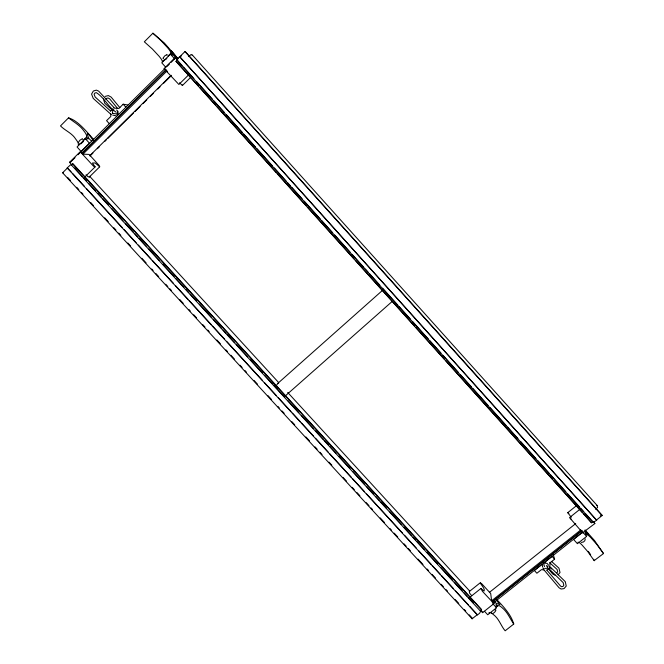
<?xml version="1.0" encoding="UTF-8"?>
<svg xmlns="http://www.w3.org/2000/svg" width="664" height="664" viewBox="0 0 664 664"><rect width="100%" height="100%" fill="white"/><g stroke="black" fill="none" stroke-linecap="round" stroke-linejoin="round"><path stroke-width="1" d="M112.415 113.22L112.847 110.249L113.835 109.867M117.271 114.847L117.296 111.95M167.046 55.17L167.062 54.531L164.697 55.917L162.921 58.307L163.419 58.49M83.133 140.403L86.569 136.992L86.594 135.821A11.437 2.407 44.6 0 0 83.93 130.999C80.087 125.297 73.87 122.168 68.807 118.018C77.929 120.483 87.025 132.285 93.649 139.374M549.742 567.654L550.058 562.79L554.606 559.179L553.17 554.299M542.48 566.94L542.679 564.881L542.123 564.267L534.337 570.451L536.877 573.239L541.409 569.654L543.99 569.903M576.319 505.81L567.77 512.658L571.272 517.298M579.788 509.396L569.538 517.588L582.66 532.76L594.853 523.564L593.732 521.763M192.153 55.286L191.166 54.465L188.609 56.581M582.975 532.993L582.76 532.213M177.213 58.299C168.955 46.38 168.922 50.256 175.719 57.735M110.739 111.029L112.399 109.02M78.377 142.378L79.929 140.22L82.427 138.685L82.56 139.158M480.346 610.482L482.62 612.656L494.074 603.468L491.476 599.692L490.704 593.558L481.541 583.54C477.242 580.867 485.965 588.736 484.056 591.06L480.894 588.478L469.597 597.517M480.379 582.668L469.232 591.599L469.705 593.317L471.681 595.625M176.217 57.959L175.338 57.403L176.109 58.573M175.338 57.403L164.157 68.492L164.373 69.031L178.882 84.461L188.667 74.833M482.62 612.656L482.653 611.702M105.958 99.459L106.68 98.33L108.016 97.957L109.684 98.861L117.453 108.29M383.037 289.902L277.992 383.219L275.709 386.489L276.822 388.481M85.365 138.718L89.499 143.241L81.182 151.483L80.468 151.475L80.568 152.114L93.665 166.34L95.126 166.88L92.42 163.029L95.093 162.937L99.716 166.788L98.928 165.187L89.084 154.422L83.623 154.197L77.057 146.976L85.365 138.718L88.279 138.876L86.569 136.992M179.487 82.792L182.426 85.49L182.268 84.992M556.897 572.741L557.702 571.77L557.071 569.405L549.634 562.674M558.158 574.783L560.026 572.526L558.955 568.168L551.659 561.561M86.046 174.765L87.839 176.591L89.325 176.973M80.859 143.831L83.506 141.424M165.577 59.677L166.847 58.299M79.697 143.822L78.319 145.184L78.377 143.988A11.412 2.515 44.4 0 0 75.754 139.141C72.11 133.115 64.989 130.567 60.499 125.911L68.724 117.652M164.506 59.544L162.356 61.677L162.14 60.731A11.653 1.403 46.3 0 0 159.045 56.191L152.463 49.103L144.337 41.807L152.919 33.2L164.381 43.044L178.043 58.673M168.092 55.983L170.955 53.137L170.714 52.215A11.678 1.278 46.5 0 0 167.569 47.7L160.987 40.587L152.919 33.2M170.955 53.137L172.698 55.062L170.44 54.191L161.767 62.806L165.95 67.446M127.878 104.995L123.164 104.198L118.897 108.431L113.702 108.091M71.878 164.946L70.409 163.336A1.784 0.423 44.3 0 1 69.811 162.041L80.468 151.475M171.013 62.424L174.632 58.839L170.44 54.191M70.641 162.033L75.057 157.65M78.003 154.729L164.904 68.591M167.112 66.4L169.32 64.209M174.474 59.096L175.952 57.635L178.583 58.648M81.979 152.936L165.942 69.737M67.23 167.926L70.06 165.261L72.99 163.776L481.607 609.569L479.591 613.245L477.383 615.005L67.23 167.926L71.031 171.735M179.529 56.672L176.707 59.901L593.159 522.468L596.67 520.261L179.737 56.755L596.67 520.261M82.021 153.434L166.199 70.044M469.647 606.249L477.35 614.648L472.121 618.798L62.615 172.789L67.529 167.917M179.737 56.755L184.949 51.593L185.472 51.809L601.75 514.866L602.082 515.579L596.546 519.97M585.216 513.272L592.852 521.746L591.524 522.8L175.993 61.337L177.246 60.1L182.102 65.495M179.869 57.361L181.272 55.967M82.9 154.222L166.938 71.006M90.105 155.376L171.154 75.281M89.997 156.007L92.943 153.093M97.367 148.719L99.583 146.536M104.738 141.44L106.215 139.98M107.692 138.527L133.489 113.029M134.966 111.577L140.129 106.472M143.075 103.559L146.761 99.915M150.446 96.28L153.401 93.367M157.825 88.993L160.032 86.81M163.718 83.166L171.088 75.879M84.453 177.379L95.126 166.88M89.175 177.147L99.716 166.788M182.426 85.49L190.518 77.53M285.553 395.694L392.266 301.381M489.36 592.429L575.705 523.597M595.591 509.246L597.617 507.454L597.119 505.445L192.245 54.913M491.974 600.53L580.394 530.245M492.705 601.352L581.141 531.084M600.264 516.044L601.75 514.866M492.223 602.057L582.212 530.569M493.983 602.456L582.361 532.279M496.033 607.17L498.465 605.626A10.915 2.341 52.3 0 1 502.316 607.909C507.528 612.183 509.985 618.591 513.637 623.894C511.562 615.329 503.37 606.456 497.037 599.841M497.618 605.917L496.033 604.182L496.523 607.784L487.716 614.764L484.537 611.295M586.586 536.412L577.414 543.683L573.555 539.409L582.726 532.13L586.586 536.412L585.357 533.316L587.532 535.043A11.147 1.311 50.5 0 1 590.96 537.765L596.911 544.58L603.501 553.544L594.155 560.64L587.872 551.709L581.93 544.903A11.122 1.419 50.7 0 0 578.46 542.231L577.863 542.314M549.452 568.193L546.58 570.16M488.887 612.839L489.758 612.523A10.898 2.44 52.4 0 1 493.642 614.764C499.12 618.848 501.046 626.077 505.155 630.8L513.919 623.919M105.12 96.404L108.373 95.583L111.17 97.11L119.893 107.684M494.746 609.892L495.717 609.776L495.817 610.54L494.995 611.843L493.634 613.071L492.381 613.636L491.816 613.287M62.615 172.789L63.362 172.756M69.811 162.041L70.641 162.132M596.679 505.42L597.119 505.445M543.111 562.449L544.953 562.591M544.696 568.425L547.576 568.268L548.29 564.757L547.011 563.338L544.804 563.188L544.248 562.582L552.066 556.374L554.606 559.179M112.797 113.378L118.051 114.166M284.126 396.209L284.781 396.375M277.992 383.219L278.648 383.402M581.282 542.43L583.407 541.998L584.793 540.753L585.266 538.836M164.157 68.492L165.054 69.014M175.993 61.337L198.519 86.121M116.648 109.992L118.034 111.51L117.984 113.818L118.582 114.474M542.944 568.002L543.758 568.351M91.557 141.166L88.851 138.386C84.345 128.193 90.835 136.95 93.35 140.727M493.966 603.651L482.371 591.267L480.894 588.478M555.287 575.364L552.639 573.92L548.356 568.699M115.959 112.1C108.29 106.954 104.132 97.525 96.321 92.636L94.877 93.068L94.105 94.271L95.135 96.961L110.672 111.112M112.697 115.096L115.992 115.793L116.59 116.449M567.77 512.658L568.849 513.629M167.552 71.695L165.975 70.193M594.853 523.564L592.661 521.281M584.951 532.37L588.437 534.628L585.009 530.42M111.295 114.648L93.226 98.388L91.574 94.089L93.358 91.018L96.33 90.13L98.587 91.084L114.034 107.609M112.324 110.124L104.754 103.219L103.443 99.019M550.547 567.239L565.28 581.672L566.251 586.046L564.026 588.619L561.097 589.034L559.063 587.773L543.111 568.841M549.028 568.832L563.213 582.66L563.827 585.424L562.947 586.486L561.553 586.686L560.582 586.088L547.119 570.467M581.896 531.175L580.411 529.581M72.559 163.784L481.666 610.091M74.609 168.009L82.319 176.417M83.722 177.944L86.527 180.998M88.627 183.297L95.633 190.941M97.733 193.232L101.243 197.05M102.638 198.577L108.249 204.695M111.751 208.521L122.965 220.747M125.77 223.801L133.472 232.209M134.875 233.745L137.68 236.799M139.083 238.326L146.088 245.971M148.894 249.025L159.401 260.495M162.904 264.313L174.117 276.548M176.217 278.838L183.928 287.246M186.028 289.537L188.833 292.6M190.236 294.127L196.544 301.008M199.349 304.062L211.26 317.06M213.36 319.351L221.768 328.522M223.17 330.049L225.976 333.104M227.378 334.639L234.384 342.284M236.484 344.574L247.697 356.8M250.502 359.863L262.413 372.853M264.521 375.143L272.223 383.551M273.626 385.087L278.208 390M278.531 390.432L284.839 397.313M287.645 400.367L298.858 412.601M301.655 415.656L313.574 428.654M315.674 430.944L323.385 439.352M324.779 440.879L328.29 444.706M329.684 446.233L335.992 453.114M338.798 456.168L350.011 468.402M352.816 471.457L364.727 484.446M366.827 486.745L373.832 494.389M375.94 496.68L379.443 500.498M380.846 502.034L386.448 508.143M389.951 511.969L401.164 524.195M403.969 527.257L411.68 535.665M413.083 537.193L415.88 540.247M417.282 541.774L424.288 549.418M427.093 552.481L437.609 563.943M441.112 567.761L452.325 579.996M454.425 582.286L462.136 590.694M464.236 592.985L467.041 596.048M468.435 597.575L473.341 602.929M71.372 164.963L480.404 611.087M72.434 173.262L84.345 186.244M86.445 188.535L122.168 227.478M124.276 229.769L136.186 242.758M138.286 245.049L150.894 258.794M152.297 260.321L173.312 283.229M175.412 285.52L188.02 299.265M189.423 300.792L211.144 324.464M212.546 325.991L224.449 338.972M226.557 341.263L262.28 380.206M264.38 382.497L276.29 395.487M278.399 397.777L291.006 411.522M292.409 413.049L300.111 421.449M301.514 422.976L313.425 435.957M315.524 438.248L328.132 451.993M329.535 453.52L351.256 477.192M352.65 478.719L364.561 491.7M366.661 493.991L402.392 532.935M404.492 535.226L416.403 548.215M418.503 550.506L431.119 564.251M432.513 565.778L440.224 574.177M441.626 575.705L453.529 588.686M455.637 590.977L468.244 604.721M67.562 177.338L70.367 180.392M76.675 187.265L78.784 189.555M81.589 192.61L82.992 194.137M90.702 202.537L93.499 205.591M104.721 217.809L108.224 221.627M113.835 227.735L115.934 230.026M118.74 233.081L120.84 235.371M127.853 243.007L130.659 246.053M141.872 258.271L146.08 262.853M151.691 268.962L153.093 270.489M155.891 273.543L158.696 276.597M165.709 284.233L167.809 286.524M169.918 288.815L171.32 290.342M179.728 299.505L183.231 303.323M188.842 309.432L190.244 310.959M193.747 314.777L196.552 317.832M202.86 324.704L204.968 326.995M207.766 330.049L209.168 331.577M216.879 339.976L220.39 343.794M225.992 349.903L227.395 351.43M230.906 355.248L234.409 359.066M240.019 365.175L242.119 367.466M244.925 370.52L246.327 372.047M254.038 380.447L257.541 384.265M268.057 395.711L271.559 399.529M277.867 406.401L279.27 407.928M282.076 410.983L284.184 413.274M291.894 421.673L294.7 424.728M305.913 436.945L309.416 440.763M315.026 446.872L317.126 449.163M319.932 452.217L322.032 454.508M329.045 462.144L331.851 465.198M343.064 477.416L346.575 481.234M352.177 487.343L354.286 489.634M357.083 492.688L359.888 495.742M366.196 502.615L369.001 505.669M371.11 507.96L372.512 509.487M380.223 517.887L384.423 522.468M390.034 528.577L391.436 530.104M394.242 533.159L397.744 536.977M404.052 543.849L406.161 546.132M408.26 548.423L410.36 550.713M418.071 559.113L422.985 564.458M427.184 569.04L428.587 570.567M432.098 574.385L435.601 578.203M441.211 584.312L443.311 586.602M446.117 589.657L447.519 591.184M455.23 599.584L458.733 603.402M464.344 609.51L465.746 611.038M469.249 614.856L472.054 617.91L472.121 618.798M496.116 599.824L499.967 604.738L495.842 603.086L494.132 601.053M492.696 603.609L496.523 607.784M89.64 176.25L278.614 382.514M287.711 392.449L469.689 591.068M109.303 123.678L106.564 120.665L110.805 116.466L110.772 113.752M570.343 518.26L571.455 519.489M123.164 104.198L125.903 107.219M585.067 529.93L594.479 540.488L603.501 553.544M184.949 51.593L602.082 515.579M175.952 57.635L177.18 59.162M183.488 67.039L193.896 78.601M196.668 81.68L212.629 99.409M214.016 100.953L224.424 112.507M226.507 114.822L242.46 132.551M243.854 134.087L255.648 147.192M257.034 148.736L272.298 165.685M274.381 168L286.176 181.098M287.562 182.642L290.334 185.729M291.728 187.265L302.137 198.827M304.212 201.142L320.172 218.863M321.559 220.406L332.664 232.74M334.739 235.048L350.011 252.005M352.086 254.32L363.88 267.418M365.275 268.962L368.047 272.041M369.433 273.585L379.841 285.147M382.613 288.226L397.885 305.183M399.272 306.726L410.369 319.052M412.452 321.368L428.413 339.096M429.799 340.632L440.896 352.966M442.979 355.281L458.243 372.23M460.326 374.546L471.432 386.88M472.818 388.415L488.081 405.372M490.165 407.688L506.117 425.408M507.504 426.952L517.912 438.514M520.692 441.593L535.956 458.55M538.039 460.866L549.136 473.191M550.522 474.735L565.786 491.692M567.869 493.999L579.664 507.105M581.05 508.649L583.83 511.728M199.905 87.665L215.875 105.393M217.261 106.929L276.249 172.449M277.643 173.985L306.096 205.591M307.482 207.126L353.987 258.769M355.373 260.313L414.361 325.825M415.747 327.369L444.208 358.967M445.594 360.51L552.473 479.209M553.859 480.744L582.32 512.351M583.706 513.886L591.524 522.8M176.79 58.598L177.139 59.129M549.443 566.683L551.369 569.023M588.287 551.361L590.628 554.664M546.372 565.537L547.402 567.073M593.658 559.262L594.38 560.715M592.852 521.746L593.159 522.468M543.442 562.632L544.497 566.641"/></g></svg>
